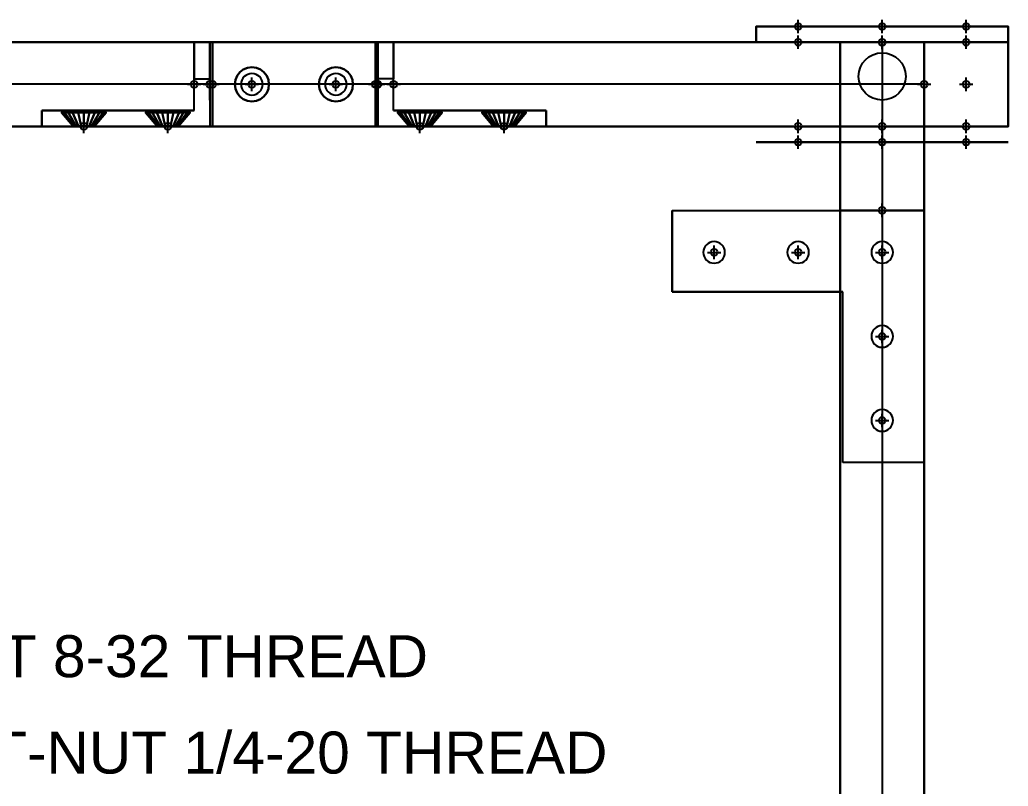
# Model space of a CAD drawing. Header units: inches. Extents: x -15.3 to 23.9, y -11.6 to 6.8.
# Drawn here: x 12.1 to 23.86, y -2.3 to 6.82 of the extents above; entities that cross this region are included whole.
import ezdxf

# ---------------------------------------------------------------- set-up
doc = ezdxf.new("R2010")
doc.units = ezdxf.units.IN
doc.header["$MEASUREMENT"] = 0
doc.header["$PDMODE"] = 34
doc.header["$PDSIZE"] = 0.08
for name, color, linetype in [('AQME Holes', 7, 'Continuous'), ('AQME NonGraphical Parts', 7, 'Continuous'), ('AQME Points', 7, 'Continuous'), ('AQME TSlots', 7, 'Continuous')]:
    doc.layers.add(name, color=color, linetype=linetype)
doc.styles.get("Standard").update_dxf_attribs({"font": 'ARIAL.TTF'})

# ---------------------------------------------------------------- blocks, each defined once
blk = doc.blocks.new('AQME_4171_20120316150012- 0')
at = {"extrusion": (0, -1, 0)}
for p, q in [((-0.5, 1.469), (-0.5, 1.469, 0.5)), ((0.5, 1.469), (-0.5, 1.469)), ((0.5, 1.469, 0.5), (0.5, 1.469))]:
    blk.add_line(p, q, dxfattribs=at)
at = {"color": 1, "extrusion": (0, -1, 0)}
blk.add_circle((0, 0.5, -1.469), 0.125, dxfattribs=at)
at = {"color": 1, "extrusion": (0, 0, -1)}
for centre in [(0, 1, -0.725), (0, 0, -0.725)]:
    blk.add_circle(centre, 0.129, dxfattribs=at)
at = {"extrusion": (0, -1, 0)}
blk.add_arc((0, 0.5, -1.469), 0.5, 0, 180.0233, dxfattribs=at)
at = {"color": 2, "extrusion": (0, -1, 0)}
for p in [(0, 1.469, 0.5), (0, -0.469, 0.5)]:
    blk.add_point(p, dxfattribs=at)
at = {"color": 3}
for p in [(0, 1), (0, 0)]:
    blk.add_point(p, dxfattribs=at)
at = {"invisible_edges": 10}
for points in [[(-0.5, 1.469, 0.5), (-0.483, 1.469, 0.629), (-0.417, 1.469), (-0.5, 1.469)], [(-0.483, 1.469, 0.629), (-0.433, 1.469, 0.75), (-0.333, 1.469), (-0.417, 1.469)], [(-0.433, 1.469, 0.75), (-0.354, 1.469, 0.854), (-0.25, 1.469), (-0.333, 1.469)], [(-0.354, 1.469, 0.854), (-0.25, 1.469, 0.933), (-0.167, 1.469), (-0.25, 1.469)], [(-0.25, 1.469, 0.933), (-0.129, 1.469, 0.983), (-0.083, 1.469), (-0.167, 1.469)], [(-0.129, 1.469, 0.983), (0, 1.469, 1), (0, 1.469), (-0.083, 1.469)], [(0, 1.469, 1), (0.129, 1.469, 0.983), (0.083, 1.469), (0, 1.469)], [(0.129, 1.469, 0.983), (0.25, 1.469, 0.933), (0.167, 1.469), (0.083, 1.469)], [(0.25, 1.469, 0.933), (0.354, 1.469, 0.854), (0.25, 1.469), (0.167, 1.469)], [(0.354, 1.469, 0.854), (0.433, 1.469, 0.75), (0.333, 1.469), (0.25, 1.469)], [(0.433, 1.469, 0.75), (0.483, 1.469, 0.629), (0.417, 1.469), (0.333, 1.469)], [(0.483, 1.469, 0.629), (0.5, 1.469, 0.5), (0.5, 1.469), (0.417, 1.469)], [(-0.5, -0.469, 0.5), (-0.483, -0.469, 0.629), (-0.417, -0.469), (-0.5, -0.469)], [(-0.483, -0.469, 0.629), (-0.433, -0.469, 0.75), (-0.333, -0.469), (-0.417, -0.469)], [(-0.433, -0.469, 0.75), (-0.354, -0.469, 0.854), (-0.25, -0.469), (-0.333, -0.469)], [(-0.354, -0.469, 0.854), (-0.25, -0.469, 0.933), (-0.167, -0.469), (-0.25, -0.469)], [(-0.25, -0.469, 0.933), (-0.129, -0.469, 0.983), (-0.083, -0.469), (-0.167, -0.469)], [(-0.129, -0.469, 0.983), (0, -0.469, 1), (0, -0.469), (-0.083, -0.469)], [(0, -0.469, 1), (0.129, -0.469, 0.983), (0.083, -0.469), (0, -0.469)], [(0.129, -0.469, 0.983), (0.25, -0.469, 0.933), (0.167, -0.469), (0.083, -0.469)], [(0.25, -0.469, 0.933), (0.354, -0.469, 0.854), (0.25, -0.469), (0.167, -0.469)], [(0.354, -0.469, 0.854), (0.433, -0.469, 0.75), (0.333, -0.469), (0.25, -0.469)], [(0.433, -0.469, 0.75), (0.483, -0.469, 0.629), (0.417, -0.469), (0.333, -0.469)], [(0.483, -0.469, 0.629), (0.5, -0.469, 0.5), (0.5, -0.469), (0.417, -0.469)]]:
    blk.add_3dface(points, dxfattribs=at)
at = {"color": 1}
for points in [[(-0.101, 1.176, 0.725), (-0.053, 1.196, 0.725), (-0.053, 1.196, 0.997), (-0.102, 1.176, 0.989)], [(-0.053, 1.196, 0.725), (0, 1.203, 0.725), (0, 1.203, 1), (-0.053, 1.196, 0.997)], [(0.053, 1.196, 0.725), (0, 1.203, 0.725), (0, 1.203, 1), (0.053, 1.196, 0.997)], [(0.101, 1.176, 0.725), (0.053, 1.196, 0.725), (0.053, 1.196, 0.997), (0.102, 1.176, 0.989)], [(-0.196, 1.053, 0.725), (-0.176, 1.101, 0.725), (-0.176, 1.102, 0.968), (-0.196, 1.053, 0.96)], [(-0.176, 1.101, 0.725), (-0.144, 1.144, 0.725), (-0.144, 1.143, 0.979), (-0.176, 1.102, 0.968)], [(-0.144, 1.144, 0.725), (-0.101, 1.176, 0.725), (-0.102, 1.176, 0.989), (-0.144, 1.143, 0.979)], [(0.144, 1.144, 0.725), (0.101, 1.176, 0.725), (0.102, 1.176, 0.989), (0.144, 1.143, 0.979)], [(0.176, 1.101, 0.725), (0.144, 1.144, 0.725), (0.144, 1.143, 0.979), (0.176, 1.102, 0.968)], [(0.196, 1.053, 0.725), (0.176, 1.101, 0.725), (0.176, 1.102, 0.968), (0.196, 1.053, 0.96)], [(-0.203, 1, 0.725), (-0.196, 1.053, 0.725), (-0.196, 1.053, 0.96), (-0.203, 1, 0.957)], [(-0.196, 0.947, 0.725), (-0.203, 1, 0.725), (-0.203, 1, 0.957), (-0.196, 0.947, 0.96)], [(-0.176, 0.898, 0.725), (-0.196, 0.947, 0.725), (-0.196, 0.947, 0.96), (-0.176, 0.898, 0.968)], [(0.176, 0.898, 0.725), (0.196, 0.947, 0.725), (0.196, 0.947, 0.96), (0.176, 0.898, 0.968)], [(0.203, 1, 0.725), (0.196, 1.053, 0.725), (0.196, 1.053, 0.96), (0.203, 1, 0.957)], [(0.196, 0.947, 0.725), (0.203, 1, 0.725), (0.203, 1, 0.957), (0.196, 0.947, 0.96)], [(-0.144, 0.856, 0.725), (-0.176, 0.898, 0.725), (-0.176, 0.898, 0.968), (-0.144, 0.857, 0.979)], [(-0.101, 0.824, 0.725), (-0.144, 0.856, 0.725), (-0.144, 0.857, 0.979), (-0.102, 0.824, 0.989)], [(-0.053, 0.804, 0.725), (-0.101, 0.824, 0.725), (-0.102, 0.824, 0.989), (-0.053, 0.804, 0.997)], [(0.053, 0.804, 0.725), (0.101, 0.824, 0.725), (0.102, 0.824, 0.989), (0.053, 0.804, 0.997)], [(0.101, 0.824, 0.725), (0.144, 0.856, 0.725), (0.144, 0.857, 0.979), (0.102, 0.824, 0.989)], [(0.144, 0.856, 0.725), (0.176, 0.898, 0.725), (0.176, 0.898, 0.968), (0.144, 0.857, 0.979)], [(0, 0.797, 0.725), (-0.053, 0.804, 0.725), (-0.053, 0.804, 0.997), (0, 0.797, 1)], [(0, 0.797, 0.725), (0.053, 0.804, 0.725), (0.053, 0.804, 0.997), (0, 0.797, 1)], [(-0.144, 0.144, 0.725), (-0.176, 0.101, 0.725), (-0.176, 0.102, 0.968), (-0.144, 0.143, 0.979)], [(-0.101, 0.176, 0.725), (-0.144, 0.144, 0.725), (-0.144, 0.143, 0.979), (-0.102, 0.176, 0.989)], [(-0.053, 0.196, 0.725), (-0.101, 0.176, 0.725), (-0.102, 0.176, 0.989), (-0.053, 0.196, 0.997)], [(0, 0.203, 0.725), (-0.053, 0.196, 0.725), (-0.053, 0.196, 0.997), (0, 0.203, 1)], [(0, 0.203, 0.725), (0.053, 0.196, 0.725), (0.053, 0.196, 0.997), (0, 0.203, 1)], [(0.053, 0.196, 0.725), (0.101, 0.176, 0.725), (0.102, 0.176, 0.989), (0.053, 0.196, 0.997)], [(0.101, 0.176, 0.725), (0.144, 0.144, 0.725), (0.144, 0.143, 0.979), (0.102, 0.176, 0.989)], [(0.144, 0.144, 0.725), (0.176, 0.101, 0.725), (0.176, 0.102, 0.968), (0.144, 0.143, 0.979)], [(-0.196, 0.053, 0.725), (-0.203, 0, 0.725), (-0.203, 0, 0.957), (-0.196, 0.053, 0.96)], [(-0.203, 0, 0.725), (-0.196, -0.053, 0.725), (-0.196, -0.053, 0.96), (-0.203, 0, 0.957)], [(-0.176, 0.101, 0.725), (-0.196, 0.053, 0.725), (-0.196, 0.053, 0.96), (-0.176, 0.102, 0.968)], [(0.176, 0.101, 0.725), (0.196, 0.053, 0.725), (0.196, 0.053, 0.96), (0.176, 0.102, 0.968)], [(0.196, 0.053, 0.725), (0.203, 0, 0.725), (0.203, 0, 0.957), (0.196, 0.053, 0.96)], [(0.203, 0, 0.725), (0.196, -0.053, 0.725), (0.196, -0.053, 0.96), (0.203, 0, 0.957)], [(-0.196, -0.053, 0.725), (-0.176, -0.102, 0.725), (-0.176, -0.102, 0.968), (-0.196, -0.053, 0.96)], [(-0.176, -0.102, 0.725), (-0.144, -0.144, 0.725), (-0.144, -0.143, 0.979), (-0.176, -0.102, 0.968)], [(0.176, -0.102, 0.725), (0.144, -0.144, 0.725), (0.144, -0.143, 0.979), (0.176, -0.102, 0.968)], [(0.196, -0.053, 0.725), (0.176, -0.102, 0.725), (0.176, -0.102, 0.968), (0.196, -0.053, 0.96)], [(-0.144, -0.144, 0.725), (-0.101, -0.176, 0.725), (-0.102, -0.176, 0.989), (-0.144, -0.143, 0.979)], [(-0.101, -0.176, 0.725), (-0.053, -0.196, 0.725), (-0.053, -0.196, 0.997), (-0.102, -0.176, 0.989)], [(-0.053, -0.196, 0.725), (0, -0.203, 0.725), (0, -0.203, 1), (-0.053, -0.196, 0.997)], [(0.053, -0.196, 0.725), (0, -0.203, 0.725), (0, -0.203, 1), (0.053, -0.196, 0.997)], [(0.101, -0.176, 0.725), (0.053, -0.196, 0.725), (0.053, -0.196, 0.997), (0.102, -0.176, 0.989)], [(0.144, -0.144, 0.725), (0.101, -0.176, 0.725), (0.102, -0.176, 0.989), (0.144, -0.143, 0.979)]]:
    blk.add_3dface(points, dxfattribs=at)
blk = doc.blocks.new('AQME_4171_20120316150012- 1')
at = {"extrusion": (0, 0, -1)}
for p, q in [((0.312, 3.5, 1), (0.312, 1.687, 1)), ((0.5, 3.5, 1), (0.312, 3.5, 1)), ((0.5, 1.5, 1), (0.5, 3.5, 1))]:
    blk.add_line(p, q, dxfattribs=at)
for p, q in [((0.5, -0.5), (0.5, -2.5)), ((0.312, -2.5), (0.312, -0.687)), ((0.5, -2.5), (0.312, -2.5))]:
    blk.add_line(p, q)
at = {"color": 1, "extrusion": (-1, 0, 0)}
for centre, radius in [((-3, 0.5, -0.312), 0.2655), ((-3, 0.5, -0.5), 0.1285), ((-2, 0.5, -0.312), 0.2655), ((-2, 0.5, -0.5), 0.1285), ((1, 0.5, -0.312), 0.2655), ((1, 0.5, -0.5), 0.1285), ((2, 0.5, -0.312), 0.2655), ((2, 0.5, -0.5), 0.1285)]:
    blk.add_circle(centre, radius, dxfattribs=at)
at = {"extrusion": (0, -1, 0)}
for centre in [(0, 0.5, -1.5), (0, 0.5, 0.469)]:
    blk.add_circle(centre, 0.5, dxfattribs=at)
at = {"color": 2, "extrusion": (0, 1, 0)}
blk.add_circle((0, 0.5, 1.5), 0.1875, dxfattribs=at)
at = {"color": 1, "extrusion": (0, 1, 0)}
blk.add_circle((0, 0.5, 1.5), 0.1563, dxfattribs=at)
at = {"color": 2, "extrusion": (0, -1, 0)}
blk.add_circle((0, 0.5, 0.5), 0.1875, dxfattribs=at)
at = {"color": 1, "extrusion": (0, -1, 0)}
blk.add_circle((0, 0.5, 0.5), 0.1563, dxfattribs=at)
at = {"extrusion": (0, 1, 0)}
blk.add_arc((-0.005, 0.5, 1.5), 0.505, 278.07848, 81.94441, dxfattribs=at)
at = {"extrusion": (0, -1, 0)}
blk.add_arc((0.005, 0.5, 0.5), 0.505, 98.07848, 261.94441, dxfattribs=at)
at = {"color": 3, "extrusion": (-1, 0, 0)}
for p in [(0.5, 3, 0.5), (0.5, 2, 0.5), (0.5, -1, 0.5), (0.5, -2, 0.5)]:
    blk.add_point(p, dxfattribs=at)
at = {"color": 2, "extrusion": (0, 1, 0)}
blk.add_point((0, 1.687, 0.5), dxfattribs=at)
at = {"color": 3, "extrusion": (0, 1, 0)}
blk.add_point((0, 1.5, 0.5), dxfattribs=at)
at = {"color": 3, "extrusion": (0, -1, 0)}
blk.add_point((0, -0.5, 0.5), dxfattribs=at)
at = {"color": 2, "extrusion": (0, -1, 0)}
blk.add_point((0, -0.687, 0.5), dxfattribs=at)
for points, invisible_edges in [([(0.5, 1.5), (0.312, 1.687), (0.312, 3.5), (0.5, 3.5)], 1), ([(0.5, 1.5, 1), (0.312, 1.687, 1), (0.312, 3.5, 1), (0.5, 3.5, 1)], 1), ([(0.312, 1.687, 0.5), (0.312, 1.687, 0.583), (-0.486, 1.687, 0.619), (-0.5, 1.687, 0.5)], 10), ([(0.312, 1.687, 0.417), (0.312, 1.687, 0.5), (-0.5, 1.687, 0.5), (-0.486, 1.687, 0.381)], 10), ([(0.312, 1.687, 0.583), (0.312, 1.687, 0.667), (-0.444, 1.687, 0.732), (-0.486, 1.687, 0.619)], 10), ([(0.312, 1.687, 0.333), (0.312, 1.687, 0.417), (-0.486, 1.687, 0.381), (-0.444, 1.687, 0.268)], 10), ([(0.312, 1.687, 0.25), (0.312, 1.687, 0.333), (-0.444, 1.687, 0.268), (-0.376, 1.687, 0.169)], 10), ([(0.312, 1.687, 0.667), (0.312, 1.687, 0.75), (-0.376, 1.687, 0.831), (-0.444, 1.687, 0.732)], 10), ([(0.312, 1.687, 0.167), (0.312, 1.687, 0.25), (-0.376, 1.687, 0.169), (-0.287, 1.687, 0.088)], 10), ([(0.312, 1.687, 0.75), (0.312, 1.687, 0.833), (-0.287, 1.687, 0.912), (-0.376, 1.687, 0.831)], 10), ([(0.312, 1.687, 0.083), (0.312, 1.687, 0.167), (-0.287, 1.687, 0.088), (-0.182, 1.687, 0.031)], 10), ([(0.312, 1.687, 0.833), (0.312, 1.687, 0.917), (-0.182, 1.687, 0.969), (-0.287, 1.687, 0.912)], 10), ([(0.312, 1.687), (0.312, 1.687, 0.083), (-0.182, 1.687, 0.031), (-0.066, 1.687)], 10), ([(0.312, 1.687, 0.917), (0.312, 1.687, 1), (-0.066, 1.687, 1), (-0.182, 1.687, 0.969)], 10), ([(-0.066, 1.687), (-0.066, 1.5), (0.5, 1.5), (0.312, 1.687)], 4), ([(-0.066, 1.687, 1), (-0.066, 1.5, 1), (0.5, 1.5, 1), (0.312, 1.687, 1)], 4), ([(0.5, 1.5, 0.5), (0.5, 1.5, 0.583), (-0.486, 1.5, 0.619), (-0.5, 1.5, 0.5)], 10), ([(0.5, 1.5, 0.417), (0.5, 1.5, 0.5), (-0.5, 1.5, 0.5), (-0.486, 1.5, 0.381)], 10), ([(0.5, 1.5, 0.583), (0.5, 1.5, 0.667), (-0.444, 1.5, 0.732), (-0.486, 1.5, 0.619)], 10), ([(0.5, 1.5, 0.333), (0.5, 1.5, 0.417), (-0.486, 1.5, 0.381), (-0.444, 1.5, 0.268)], 10), ([(0.5, 1.5, 0.25), (0.5, 1.5, 0.333), (-0.444, 1.5, 0.268), (-0.376, 1.5, 0.169)], 10), ([(0.5, 1.5, 0.667), (0.5, 1.5, 0.75), (-0.376, 1.5, 0.831), (-0.444, 1.5, 0.732)], 10), ([(0.5, 1.5, 0.167), (0.5, 1.5, 0.25), (-0.376, 1.5, 0.169), (-0.287, 1.5, 0.088)], 10), ([(0.5, 1.5, 0.75), (0.5, 1.5, 0.833), (-0.287, 1.5, 0.912), (-0.376, 1.5, 0.831)], 10), ([(0.5, 1.5, 0.083), (0.5, 1.5, 0.167), (-0.287, 1.5, 0.088), (-0.182, 1.5, 0.031)], 10), ([(0.5, 1.5, 0.833), (0.5, 1.5, 0.917), (-0.182, 1.5, 0.969), (-0.287, 1.5, 0.912)], 10), ([(0.5, 1.5), (0.5, 1.5, 0.083), (-0.182, 1.5, 0.031), (-0.066, 1.5)], 10), ([(0.5, 1.5, 0.917), (0.5, 1.5, 1), (-0.066, 1.5, 1), (-0.182, 1.5, 0.969)], 10), ([(0.5, -0.5, 0.5), (0.5, -0.5, 0.417), (-0.486, -0.5, 0.381), (-0.5, -0.5, 0.5)], 10), ([(0.5, -0.5, 0.583), (0.5, -0.5, 0.5), (-0.5, -0.5, 0.5), (-0.486, -0.5, 0.619)], 10), ([(0.5, -0.5, 0.667), (0.5, -0.5, 0.583), (-0.486, -0.5, 0.619), (-0.444, -0.5, 0.732)], 10), ([(0.5, -0.5, 0.417), (0.5, -0.5, 0.333), (-0.444, -0.5, 0.268), (-0.486, -0.5, 0.381)], 10), ([(0.5, -0.5, 0.75), (0.5, -0.5, 0.667), (-0.444, -0.5, 0.732), (-0.376, -0.5, 0.831)], 10), ([(0.5, -0.5, 0.333), (0.5, -0.5, 0.25), (-0.376, -0.5, 0.169), (-0.444, -0.5, 0.268)], 10), ([(0.5, -0.5, 0.833), (0.5, -0.5, 0.75), (-0.376, -0.5, 0.831), (-0.287, -0.5, 0.912)], 10), ([(0.5, -0.5, 0.25), (0.5, -0.5, 0.167), (-0.287, -0.5, 0.088), (-0.376, -0.5, 0.169)], 10), ([(0.5, -0.5, 0.917), (0.5, -0.5, 0.833), (-0.287, -0.5, 0.912), (-0.182, -0.5, 0.969)], 10), ([(0.5, -0.5, 0.167), (0.5, -0.5, 0.083), (-0.182, -0.5, 0.031), (-0.287, -0.5, 0.088)], 10), ([(0.5, -0.5, 1), (0.5, -0.5, 0.917), (-0.182, -0.5, 0.969), (-0.066, -0.5, 1)], 10), ([(0.5, -0.5, 0.083), (0.5, -0.5), (-0.066, -0.5), (-0.182, -0.5, 0.031)], 10), ([(-0.066, -0.687, 1), (-0.066, -0.5, 1), (0.5, -0.5, 1), (0.312, -0.687, 1)], 4), ([(-0.066, -0.687), (-0.066, -0.5), (0.5, -0.5), (0.312, -0.687)], 4), ([(0.5, -0.5, 1), (0.312, -0.687, 1), (0.312, -2.5, 1), (0.5, -2.5, 1)], 1), ([(0.5, -0.5), (0.312, -0.687), (0.312, -2.5), (0.5, -2.5)], 1), ([(0.312, -0.687, 0.5), (0.312, -0.687, 0.417), (-0.486, -0.687, 0.381), (-0.5, -0.687, 0.5)], 10), ([(0.312, -0.687, 0.583), (0.312, -0.687, 0.5), (-0.5, -0.687, 0.5), (-0.486, -0.687, 0.619)], 10), ([(0.312, -0.687, 0.667), (0.312, -0.687, 0.583), (-0.486, -0.687, 0.619), (-0.444, -0.687, 0.732)], 10), ([(0.312, -0.687, 0.417), (0.312, -0.687, 0.333), (-0.444, -0.687, 0.268), (-0.486, -0.687, 0.381)], 10), ([(0.312, -0.687, 0.75), (0.312, -0.687, 0.667), (-0.444, -0.687, 0.732), (-0.376, -0.687, 0.831)], 10), ([(0.312, -0.687, 0.333), (0.312, -0.687, 0.25), (-0.376, -0.687, 0.169), (-0.444, -0.687, 0.268)], 10), ([(0.312, -0.687, 0.833), (0.312, -0.687, 0.75), (-0.376, -0.687, 0.831), (-0.287, -0.687, 0.912)], 10), ([(0.312, -0.687, 0.25), (0.312, -0.687, 0.167), (-0.287, -0.687, 0.088), (-0.376, -0.687, 0.169)], 10), ([(0.312, -0.687, 0.917), (0.312, -0.687, 0.833), (-0.287, -0.687, 0.912), (-0.182, -0.687, 0.969)], 10), ([(0.312, -0.687, 0.167), (0.312, -0.687, 0.083), (-0.182, -0.687, 0.031), (-0.287, -0.687, 0.088)], 10), ([(0.312, -0.687, 1), (0.312, -0.687, 0.917), (-0.182, -0.687, 0.969), (-0.066, -0.687, 1)], 10), ([(0.312, -0.687, 0.083), (0.312, -0.687), (-0.066, -0.687), (-0.182, -0.687, 0.031)], 10)]:
    blk.add_3dface(points, dxfattribs=dict(invisible_edges=invisible_edges))
at = {"color": 1}
for points in [[(0.337, 3.2565, 0.5687), (0.337, 3.2655, 0.5), (0.498, 3.1285, 0.5), (0.498, 3.1241, 0.5333)], [(0.337, 3.2655, 0.5), (0.337, 3.2565, 0.4313), (0.498, 3.1241, 0.4667), (0.498, 3.1285, 0.5)], [(0.337, 3.2299, 0.6328), (0.337, 3.2565, 0.5687), (0.498, 3.1241, 0.5333), (0.498, 3.1113, 0.5643)], [(0.337, 3.2565, 0.4313), (0.337, 3.2299, 0.3673), (0.498, 3.1113, 0.4358), (0.498, 3.1241, 0.4667)], [(0.337, 3.1877, 0.6877), (0.337, 3.2299, 0.6328), (0.498, 3.1113, 0.5643), (0.498, 3.0909, 0.5909)], [(0.337, 3.2299, 0.3673), (0.337, 3.1877, 0.3123), (0.498, 3.0909, 0.4091), (0.498, 3.1113, 0.4358)], [(0.337, 3.1327, 0.7299), (0.337, 3.1877, 0.6877), (0.498, 3.0909, 0.5909), (0.498, 3.0642, 0.6113)], [(0.337, 3.1877, 0.3123), (0.337, 3.1327, 0.2701), (0.498, 3.0642, 0.3887), (0.498, 3.0909, 0.4091)], [(0.337, 3.0687, 0.7565), (0.337, 3.1327, 0.7299), (0.498, 3.0642, 0.6113), (0.498, 3.0333, 0.6241)], [(0.337, 3.1327, 0.2701), (0.337, 3.0687, 0.2436), (0.498, 3.0333, 0.3759), (0.498, 3.0642, 0.3887)], [(0.337, 3, 0.7655), (0.337, 3.0687, 0.7565), (0.498, 3.0333, 0.6241), (0.498, 3, 0.6285)], [(0.337, 3.0687, 0.2436), (0.337, 3, 0.2345), (0.498, 3, 0.3715), (0.498, 3.0333, 0.3759)], [(0.337, 3, 0.2345), (0.337, 2.9313, 0.2436), (0.498, 2.9667, 0.3759), (0.498, 3, 0.3715)], [(0.337, 2.9313, 0.7565), (0.337, 3, 0.7655), (0.498, 3, 0.6285), (0.498, 2.9667, 0.6241)], [(0.337, 2.9313, 0.2436), (0.337, 2.8672, 0.2701), (0.498, 2.9357, 0.3887), (0.498, 2.9667, 0.3759)], [(0.337, 2.8672, 0.7299), (0.337, 2.9313, 0.7565), (0.498, 2.9667, 0.6241), (0.498, 2.9357, 0.6113)], [(0.337, 2.8672, 0.2701), (0.337, 2.8123, 0.3123), (0.498, 2.9091, 0.4091), (0.498, 2.9357, 0.3887)], [(0.337, 2.8123, 0.6877), (0.337, 2.8672, 0.7299), (0.498, 2.9357, 0.6113), (0.498, 2.9091, 0.5909)], [(0.337, 2.8123, 0.3123), (0.337, 2.7701, 0.3673), (0.498, 2.8887, 0.4358), (0.498, 2.9091, 0.4091)], [(0.337, 2.7701, 0.6328), (0.337, 2.8123, 0.6877), (0.498, 2.9091, 0.5909), (0.498, 2.8887, 0.5643)], [(0.337, 2.7701, 0.3673), (0.337, 2.7435, 0.4313), (0.498, 2.8759, 0.4667), (0.498, 2.8887, 0.4358)], [(0.337, 2.7435, 0.5687), (0.337, 2.7701, 0.6328), (0.498, 2.8887, 0.5643), (0.498, 2.8759, 0.5333)], [(0.337, 2.7435, 0.4313), (0.337, 2.7345, 0.5), (0.498, 2.8715, 0.5), (0.498, 2.8759, 0.4667)], [(0.337, 2.7345, 0.5), (0.337, 2.7435, 0.5687), (0.498, 2.8759, 0.5333), (0.498, 2.8715, 0.5)], [(0.337, 2.2565, 0.5687), (0.337, 2.2655, 0.5), (0.498, 2.1285, 0.5), (0.498, 2.1241, 0.5333)], [(0.337, 2.2655, 0.5), (0.337, 2.2565, 0.4313), (0.498, 2.1241, 0.4667), (0.498, 2.1285, 0.5)], [(0.337, 2.2299, 0.6328), (0.337, 2.2565, 0.5687), (0.498, 2.1241, 0.5333), (0.498, 2.1113, 0.5643)], [(0.337, 2.2565, 0.4313), (0.337, 2.2299, 0.3673), (0.498, 2.1113, 0.4358), (0.498, 2.1241, 0.4667)], [(0.337, 2.1877, 0.6877), (0.337, 2.2299, 0.6328), (0.498, 2.1113, 0.5643), (0.498, 2.0909, 0.5909)], [(0.337, 2.2299, 0.3673), (0.337, 2.1877, 0.3123), (0.498, 2.0909, 0.4091), (0.498, 2.1113, 0.4358)], [(0.337, 2.1327, 0.7299), (0.337, 2.1877, 0.6877), (0.498, 2.0909, 0.5909), (0.498, 2.0642, 0.6113)], [(0.337, 2.1877, 0.3123), (0.337, 2.1327, 0.2701), (0.498, 2.0642, 0.3887), (0.498, 2.0909, 0.4091)], [(0.337, 2.0687, 0.7565), (0.337, 2.1327, 0.7299), (0.498, 2.0642, 0.6113), (0.498, 2.0333, 0.6241)], [(0.337, 2.1327, 0.2701), (0.337, 2.0687, 0.2436), (0.498, 2.0333, 0.3759), (0.498, 2.0642, 0.3887)], [(0.337, 2, 0.7655), (0.337, 2.0687, 0.7565), (0.498, 2.0333, 0.6241), (0.498, 2, 0.6285)], [(0.337, 2.0687, 0.2436), (0.337, 2, 0.2345), (0.498, 2, 0.3715), (0.498, 2.0333, 0.3759)], [(0.337, 2, 0.2345), (0.337, 1.9313, 0.2436), (0.498, 1.9667, 0.3759), (0.498, 2, 0.3715)], [(0.337, 1.9313, 0.7565), (0.337, 2, 0.7655), (0.498, 2, 0.6285), (0.498, 1.9667, 0.6241)], [(0.337, 1.9313, 0.2436), (0.337, 1.8672, 0.2701), (0.498, 1.9357, 0.3887), (0.498, 1.9667, 0.3759)], [(0.337, 1.8672, 0.7299), (0.337, 1.9313, 0.7565), (0.498, 1.9667, 0.6241), (0.498, 1.9357, 0.6113)], [(0.337, 1.8672, 0.2701), (0.337, 1.8123, 0.3123), (0.498, 1.9091, 0.4091), (0.498, 1.9357, 0.3887)], [(0.337, 1.8123, 0.6877), (0.337, 1.8672, 0.7299), (0.498, 1.9357, 0.6113), (0.498, 1.9091, 0.5909)], [(0.337, 1.8123, 0.3123), (0.337, 1.7701, 0.3673), (0.498, 1.8887, 0.4358), (0.498, 1.9091, 0.4091)], [(0.337, 1.7701, 0.6328), (0.337, 1.8123, 0.6877), (0.498, 1.9091, 0.5909), (0.498, 1.8887, 0.5643)], [(0.337, 1.7701, 0.3673), (0.337, 1.7435, 0.4313), (0.498, 1.8759, 0.4667), (0.498, 1.8887, 0.4358)], [(0.337, 1.7435, 0.5687), (0.337, 1.7701, 0.6328), (0.498, 1.8887, 0.5643), (0.498, 1.8759, 0.5333)], [(0.337, 1.7435, 0.4313), (0.337, 1.7345, 0.5), (0.498, 1.8715, 0.5), (0.498, 1.8759, 0.4667)], [(0.337, 1.7345, 0.5), (0.337, 1.7435, 0.5687), (0.498, 1.8759, 0.5333), (0.498, 1.8715, 0.5)], [(0.337, -0.7435, 0.5687), (0.337, -0.7345, 0.5), (0.498, -0.8715, 0.5), (0.498, -0.8759, 0.5333)], [(0.337, -0.7345, 0.5), (0.337, -0.7435, 0.4313), (0.498, -0.8759, 0.4667), (0.498, -0.8715, 0.5)], [(0.337, -0.7701, 0.6327), (0.337, -0.7435, 0.5687), (0.498, -0.8759, 0.5333), (0.498, -0.8887, 0.5642)], [(0.337, -0.7435, 0.4313), (0.337, -0.7701, 0.3672), (0.498, -0.8887, 0.4357), (0.498, -0.8759, 0.4667)], [(0.337, -0.8123, 0.6877), (0.337, -0.7701, 0.6327), (0.498, -0.8887, 0.5642), (0.498, -0.9091, 0.5909)], [(0.337, -0.7701, 0.3672), (0.337, -0.8123, 0.3123), (0.498, -0.9091, 0.4091), (0.498, -0.8887, 0.4357)], [(0.337, -0.8672, 0.7299), (0.337, -0.8123, 0.6877), (0.498, -0.9091, 0.5909), (0.498, -0.9357, 0.6113)], [(0.337, -0.8123, 0.3123), (0.337, -0.8672, 0.2701), (0.498, -0.9357, 0.3887), (0.498, -0.9091, 0.4091)], [(0.337, -0.9313, 0.7564), (0.337, -0.8672, 0.7299), (0.498, -0.9357, 0.6113), (0.498, -0.9667, 0.6241)], [(0.337, -0.8672, 0.2701), (0.337, -0.9313, 0.2435), (0.498, -0.9667, 0.3759), (0.498, -0.9357, 0.3887)], [(0.337, -1, 0.7655), (0.337, -0.9313, 0.7564), (0.498, -0.9667, 0.6241), (0.498, -1, 0.6285)], [(0.337, -0.9313, 0.2435), (0.337, -1, 0.2345), (0.498, -1, 0.3715), (0.498, -0.9667, 0.3759)], [(0.337, -1, 0.2345), (0.337, -1.0687, 0.2435), (0.498, -1.0333, 0.3759), (0.498, -1, 0.3715)], [(0.337, -1.0687, 0.7564), (0.337, -1, 0.7655), (0.498, -1, 0.6285), (0.498, -1.0333, 0.6241)], [(0.337, -1.0687, 0.2435), (0.337, -1.1327, 0.2701), (0.498, -1.0642, 0.3887), (0.498, -1.0333, 0.3759)], [(0.337, -1.1327, 0.7299), (0.337, -1.0687, 0.7564), (0.498, -1.0333, 0.6241), (0.498, -1.0642, 0.6113)], [(0.337, -1.1327, 0.2701), (0.337, -1.1877, 0.3123), (0.498, -1.0909, 0.4091), (0.498, -1.0642, 0.3887)], [(0.337, -1.1877, 0.6877), (0.337, -1.1327, 0.7299), (0.498, -1.0642, 0.6113), (0.498, -1.0909, 0.5909)], [(0.337, -1.1877, 0.3123), (0.337, -1.2299, 0.3672), (0.498, -1.1113, 0.4357), (0.498, -1.0909, 0.4091)], [(0.337, -1.2299, 0.6327), (0.337, -1.1877, 0.6877), (0.498, -1.0909, 0.5909), (0.498, -1.1113, 0.5642)], [(0.337, -1.2299, 0.3672), (0.337, -1.2565, 0.4313), (0.498, -1.1241, 0.4667), (0.498, -1.1113, 0.4357)], [(0.337, -1.2565, 0.5687), (0.337, -1.2299, 0.6327), (0.498, -1.1113, 0.5642), (0.498, -1.1241, 0.5333)], [(0.337, -1.2565, 0.4313), (0.337, -1.2655, 0.5), (0.498, -1.1285, 0.5), (0.498, -1.1241, 0.4667)], [(0.337, -1.2655, 0.5), (0.337, -1.2565, 0.5687), (0.498, -1.1241, 0.5333), (0.498, -1.1285, 0.5)], [(0.337, -1.7435, 0.5687), (0.337, -1.7345, 0.5), (0.498, -1.8715, 0.5), (0.498, -1.8759, 0.5333)], [(0.337, -1.7345, 0.5), (0.337, -1.7435, 0.4313), (0.498, -1.8759, 0.4667), (0.498, -1.8715, 0.5)], [(0.337, -1.7701, 0.6327), (0.337, -1.7435, 0.5687), (0.498, -1.8759, 0.5333), (0.498, -1.8887, 0.5642)], [(0.337, -1.7435, 0.4313), (0.337, -1.7701, 0.3672), (0.498, -1.8887, 0.4357), (0.498, -1.8759, 0.4667)], [(0.337, -1.8123, 0.6877), (0.337, -1.7701, 0.6327), (0.498, -1.8887, 0.5642), (0.498, -1.9091, 0.5909)], [(0.337, -1.7701, 0.3672), (0.337, -1.8123, 0.3123), (0.498, -1.9091, 0.4091), (0.498, -1.8887, 0.4357)], [(0.337, -1.8672, 0.7299), (0.337, -1.8123, 0.6877), (0.498, -1.9091, 0.5909), (0.498, -1.9357, 0.6113)], [(0.337, -1.8123, 0.3123), (0.337, -1.8672, 0.2701), (0.498, -1.9357, 0.3887), (0.498, -1.9091, 0.4091)], [(0.337, -1.9313, 0.7564), (0.337, -1.8672, 0.7299), (0.498, -1.9357, 0.6113), (0.498, -1.9667, 0.6241)], [(0.337, -1.8672, 0.2701), (0.337, -1.9313, 0.2435), (0.498, -1.9667, 0.3759), (0.498, -1.9357, 0.3887)], [(0.337, -2, 0.7655), (0.337, -1.9313, 0.7564), (0.498, -1.9667, 0.6241), (0.498, -2, 0.6285)], [(0.337, -1.9313, 0.2435), (0.337, -2, 0.2345), (0.498, -2, 0.3715), (0.498, -1.9667, 0.3759)], [(0.337, -2, 0.2345), (0.337, -2.0687, 0.2435), (0.498, -2.0333, 0.3759), (0.498, -2, 0.3715)], [(0.337, -2.0687, 0.7564), (0.337, -2, 0.7655), (0.498, -2, 0.6285), (0.498, -2.0333, 0.6241)], [(0.337, -2.0687, 0.2435), (0.337, -2.1327, 0.2701), (0.498, -2.0642, 0.3887), (0.498, -2.0333, 0.3759)], [(0.337, -2.1327, 0.7299), (0.337, -2.0687, 0.7564), (0.498, -2.0333, 0.6241), (0.498, -2.0642, 0.6113)], [(0.337, -2.1327, 0.2701), (0.337, -2.1877, 0.3123), (0.498, -2.0909, 0.4091), (0.498, -2.0642, 0.3887)], [(0.337, -2.1877, 0.6877), (0.337, -2.1327, 0.7299), (0.498, -2.0642, 0.6113), (0.498, -2.0909, 0.5909)], [(0.337, -2.1877, 0.3123), (0.337, -2.2299, 0.3672), (0.498, -2.1113, 0.4357), (0.498, -2.0909, 0.4091)], [(0.337, -2.2299, 0.6327), (0.337, -2.1877, 0.6877), (0.498, -2.0909, 0.5909), (0.498, -2.1113, 0.5642)], [(0.337, -2.2299, 0.3672), (0.337, -2.2565, 0.4313), (0.498, -2.1241, 0.4667), (0.498, -2.1113, 0.4357)], [(0.337, -2.2565, 0.5687), (0.337, -2.2299, 0.6327), (0.498, -2.1113, 0.5642), (0.498, -2.1241, 0.5333)], [(0.337, -2.2565, 0.4313), (0.337, -2.2655, 0.5), (0.498, -2.1285, 0.5), (0.498, -2.1241, 0.4667)], [(0.337, -2.2655, 0.5), (0.337, -2.2565, 0.5687), (0.498, -2.1241, 0.5333), (0.498, -2.1285, 0.5)]]:
    blk.add_3dface(points, dxfattribs=at)
blk = doc.blocks.new('AQME_4171_20120316150012')
for name in ['AQME_4171_20120316150012- 1', 'AQME_4171_20120316150012- 0']:
    blk.add_blockref(name, (0, 0))
blk = doc.blocks.new('AQME_7042_20120316151251')
at = {"layer": 'AQME Holes', "color": 4}
blk.add_circle((0, 0), 0.281, dxfattribs=at)
blk = doc.blocks.new('AQME_1010_20120316151253', base_point=(0.5, 0.5))
for points in [[(0, 0), (1, 0), (1, 1), (0, 1)], [(1, 1), (0, 1), (0, 1, 18), (1, 1, 18)], [(0, 1), (0, 0), (0, 0, 18), (0, 1, 18)], [(0, 0, 18), (1, 0, 18), (1, 1, 18), (0, 1, 18)], [(1, 0), (1, 1), (1, 1, 18), (1, 0, 18)], [(0, 0), (1, 0), (1, 0, 18), (0, 0, 18)]]:
    blk.add_3dface(points)
at = {"layer": 'AQME Points', "color": 3}
blk.add_point((0.5, 0.5), dxfattribs=at)
at = {"layer": 'AQME Points', "color": 2}
blk.add_point((0.5, 0.5, 18), dxfattribs=at)
at = {"layer": 'AQME TSlots', "color": 1}
for p, q in [((0.5, 1), (0.5, 1, 18)), ((0, 0.5), (0, 0.5, 18)), ((1, 0.5), (1, 0.5, 18)), ((0.5, 0), (0.5, 0, 18))]:
    blk.add_line(p, q, dxfattribs=at)
at = {"extrusion": (0, 1, 0)}
blk.add_blockref('AQME_7042_20120316151251', (-0.5, 0.406, 1), dxfattribs=at)
blk = doc.blocks.new('AQME_1010_20120316151311', base_point=(0.5, 0.5))
for points in [[(0, 0), (1, 0), (1, 1), (0, 1)], [(1, 1), (0, 1), (0, 1, 14), (1, 1, 14)], [(0, 1), (0, 0), (0, 0, 14), (0, 1, 14)], [(0, 0, 14), (1, 0, 14), (1, 1, 14), (0, 1, 14)], [(1, 0), (1, 1), (1, 1, 14), (1, 0, 14)], [(0, 0), (1, 0), (1, 0, 14), (0, 0, 14)]]:
    blk.add_3dface(points)
at = {"layer": 'AQME Points', "color": 3}
blk.add_point((0.5, 0.5), dxfattribs=at)
at = {"layer": 'AQME Points', "color": 2}
blk.add_point((0.5, 0.5, 14), dxfattribs=at)
at = {"layer": 'AQME TSlots', "color": 1}
for p, q in [((0.5, 1), (0.5, 1, 14)), ((0, 0.5), (0, 0.5, 14)), ((1, 0.5), (1, 0.5, 14)), ((0.5, 0), (0.5, 0, 14))]:
    blk.add_line(p, q, dxfattribs=at)
blk = doc.blocks.new('AQME_1010_20120316150522', base_point=(0.5, 0.5))
for points in [[(0, 0), (1, 0), (1, 1), (0, 1)], [(1, 1), (0, 1), (0, 1, 5), (1, 1, 5)], [(0, 1), (0, 0), (0, 0, 5), (0, 1, 5)], [(0, 0, 5), (1, 0, 5), (1, 1, 5), (0, 1, 5)], [(1, 0), (1, 1), (1, 1, 5), (1, 0, 5)], [(0, 0), (1, 0), (1, 0, 5), (0, 0, 5)]]:
    blk.add_3dface(points)
at = {"layer": 'AQME Points', "color": 3}
blk.add_point((0.5, 0.5), dxfattribs=at)
at = {"layer": 'AQME Points', "color": 2}
blk.add_point((0.5, 0.5, 5), dxfattribs=at)
at = {"layer": 'AQME TSlots', "color": 1}
for p, q in [((0.5, 1), (0.5, 1, 5)), ((0, 0.5), (0, 0.5, 5)), ((1, 0.5), (1, 0.5, 5)), ((0.5, 0), (0.5, 0, 5))]:
    blk.add_line(p, q, dxfattribs=at)
blk = doc.blocks.new('AQME_1010_20120316155705', base_point=(0.5, 0.5))
for points in [[(0, 0), (1, 0), (1, 1), (0, 1)], [(1, 1), (0, 1), (0, 1, 14), (1, 1, 14)], [(0, 1), (0, 0), (0, 0, 14), (0, 1, 14)], [(0, 0, 14), (1, 0, 14), (1, 1, 14), (0, 1, 14)], [(1, 0), (1, 1), (1, 1, 14), (1, 0, 14)], [(0, 0), (1, 0), (1, 0, 14), (0, 0, 14)]]:
    blk.add_3dface(points)
at = {"layer": 'AQME Points', "color": 3}
blk.add_point((0.5, 0.5), dxfattribs=at)
at = {"layer": 'AQME Points', "color": 2}
blk.add_point((0.5, 0.5, 14), dxfattribs=at)
at = {"layer": 'AQME TSlots', "color": 1}
for p, q in [((0.5, 1), (0.5, 1, 14)), ((0, 0.5), (0, 0.5, 14)), ((1, 0.5), (1, 0.5, 14)), ((0.5, 0), (0.5, 0, 14))]:
    blk.add_line(p, q, dxfattribs=at)
blk = doc.blocks.new('AQME_4118_20120316160110')
at = {"color": 1}
for centre in [(0, 0), (1, 0), (2, 0)]:
    blk.add_circle(centre, 0.1285, dxfattribs=at)
at = {"color": 3}
for p in [(0, 0), (1, 0), (2, 0)]:
    blk.add_point(p, dxfattribs=at)
at = {"color": 2}
for p in [(0, 0, 0.1875), (1, 0, 0.1875), (2, 0, 0.1875)]:
    blk.add_point(p, dxfattribs=at)
for points in [[(2.5, 0.4375), (-0.5, 0.4375), (-0.5, 0.4375, 0.188), (2.5, 0.4375, 0.188)], [(-0.5, 0.4375), (-0.5, -0.4375), (-0.5, -0.4375, 0.188), (-0.5, 0.4375, 0.188)], [(2.5, -0.4375), (2.5, 0.4375), (2.5, 0.4375, 0.188), (2.5, -0.4375, 0.188)], [(-0.5, -0.4375), (2.5, -0.4375), (2.5, -0.4375, 0.188), (-0.5, -0.4375, 0.188)]]:
    blk.add_3dface(points)
at = {"invisible_edges": 14}
for points in [[(-0.5, 0.4375), (2.5, 0.4375), (1, -0.0005)], [(2.5, 0.4375, 0.188), (-0.5, 0.4375, 0.188), (1, -0.0005, 0.188)], [(-0.5, -0.4375), (-0.5, 0.4375), (1, -0.0005)], [(-0.5, 0.4375, 0.188), (-0.5, -0.4375, 0.188), (1, -0.0005, 0.188)], [(2.5, 0.4375), (2.5, -0.4375), (1, -0.0005)], [(2.5, -0.4375, 0.188), (2.5, 0.4375, 0.188), (1, -0.0005, 0.188)], [(2.5, -0.4375), (-0.5, -0.4375), (1, -0.0005)], [(-0.5, -0.4375, 0.188), (2.5, -0.4375, 0.188), (1, -0.0005, 0.188)]]:
    blk.add_3dface(points, dxfattribs=at)
blk = doc.blocks.new('AQME_4081_20120316160502')
for p, q in [((-0.5, 2.5), (-0.5, -0.5)), ((-0.5, 2.5), (0.47, 2.5)), ((0.47, 2.5), (0.47, 0.47)), ((2.5, 0.47), (0.47, 0.47)), ((2.5, -0.5), (2.5, 0.47)), ((-0.5, -0.5), (2.5, -0.5))]:
    blk.add_line(p, q)
at = {"color": 1}
for centre in [(0, 2), (0, 1), (0, 0), (1, 0), (2, 0)]:
    blk.add_circle(centre, 0.129, dxfattribs=at)
at = {"color": 3}
for p in [(0, 2), (0, 1), (0, 0), (1, 0), (2, 0)]:
    blk.add_point(p, dxfattribs=at)
at = {"color": 2}
for p in [(0, 2, 0.188), (0, 1, 0.188), (0, 0, 0.188), (1, 0, 0.188), (2, 0, 0.188)]:
    blk.add_point(p, dxfattribs=at)
at = {"invisible_edges": 8}
for points in [[(0.47, 0.47), (0.47, 2.5), (-0.5, 2.5), (-0.5, -0.5)], [(0.47, 0.47, 0.188), (0.47, 2.5, 0.188), (-0.5, 2.5, 0.188), (-0.5, -0.5, 0.188)], [(-0.5, -0.5), (2.5, -0.5), (2.5, 0.47), (0.47, 0.47)], [(-0.5, -0.5, 0.188), (2.5, -0.5, 0.188), (2.5, 0.47, 0.188), (0.47, 0.47, 0.188)]]:
    blk.add_3dface(points, dxfattribs=at)
blk = doc.blocks.new('AQME_4081_20120316160719')
for p, q in [((-0.5, 2.5), (-0.5, -0.5)), ((-0.5, 2.5), (0.47, 2.5)), ((0.47, 2.5), (0.47, 0.47)), ((2.5, 0.47), (0.47, 0.47)), ((2.5, -0.5), (2.5, 0.47)), ((-0.5, -0.5), (2.5, -0.5))]:
    blk.add_line(p, q)
at = {"color": 1}
for centre in [(0, 2), (0, 1), (0, 0), (1, 0), (2, 0)]:
    blk.add_circle(centre, 0.129, dxfattribs=at)
at = {"color": 3}
for p in [(0, 2), (0, 1), (0, 0), (1, 0), (2, 0)]:
    blk.add_point(p, dxfattribs=at)
at = {"color": 2}
for p in [(0, 2, 0.188), (0, 1, 0.188), (0, 0, 0.188), (1, 0, 0.188), (2, 0, 0.188)]:
    blk.add_point(p, dxfattribs=at)
at = {"invisible_edges": 8}
for points in [[(0.47, 0.47), (0.47, 2.5), (-0.5, 2.5), (-0.5, -0.5)], [(0.47, 0.47, 0.188), (0.47, 2.5, 0.188), (-0.5, 2.5, 0.188), (-0.5, -0.5, 0.188)], [(-0.5, -0.5), (2.5, -0.5), (2.5, 0.47), (0.47, 0.47)], [(-0.5, -0.5, 0.188), (2.5, -0.5, 0.188), (2.5, 0.47, 0.188), (0.47, 0.47, 0.188)]]:
    blk.add_3dface(points, dxfattribs=at)
blk = doc.blocks.new('AQME_3275_20120316162911')
blk.add_text('PN: 3275  Qty: 12  - 10 S ECON T-NUT 8-32 THREAD', height=0.5).set_placement((0, 0))
blk = doc.blocks.new('AQME_3280_20120316162945')
blk.add_text('PN: 3280  Qty: 12  - 10 S DBL ECON T-NUT 1/4-20 THREAD', height=0.5).set_placement((0, 0))

msp = doc.modelspace()

# ---------------------------------------------------------------- block references
at = {"extrusion": (7.88861e-31, -1, -5.32907e-15), "xscale": -1, "rotation": 180}
for p in [(21.365, 1.5, -6.744), (21.365, -0.563, -6.744)]:
    msp.add_blockref('AQME_4118_20120316160110', p, dxfattribs=at)
at = {"rotation": 269.9999999999998}
msp.add_blockref('AQME_4171_20120316150012', (14.865, 6.056, 2), dxfattribs=at)
at = {"extrusion": (0, -1, 1.77636e-15)}
msp.add_blockref('AQME_1010_20120316151253', (22.365, -0.5, -6.556), dxfattribs=at)
at = {"extrusion": (-1, -6.31089e-30, -3.55271e-15), "rotation": 179.9999999999997}
msp.add_blockref('AQME_1010_20120316151311', (-6.056, 1.5, -22.865), dxfattribs=at)
at = {"xscale": -1}
for name, p, rotation in [('AQME_1010_20120316150522', (23.365, 6.056, -1), 180), ('AQME_4081_20120316160719', (22.365, 4.056, 3), 90.00000000000007)]:
    msp.add_blockref(name, p, dxfattribs=dict(at, rotation=rotation))
at = {"extrusion": (0, -1, -1.77636e-15), "xscale": -1, "rotation": 90.00000000000072}
msp.add_blockref('AQME_4081_20120316160502', (23.365, 1.5, -5.556), dxfattribs=at)
at = {"extrusion": (0, -1, 3.55271e-15), "xscale": -1, "rotation": 90}
msp.add_blockref('AQME_1010_20120316155705', (22.365, 2.5, -4.556), dxfattribs=at)
at = {"layer": 'AQME NonGraphical Parts'}
for name, p in [('AQME_3275_20120316162911', (0, -1)), ('AQME_3280_20120316162945', (0, -2.147))]:
    msp.add_blockref(name, p, dxfattribs=at)

doc.saveas('drawing.dxf')
